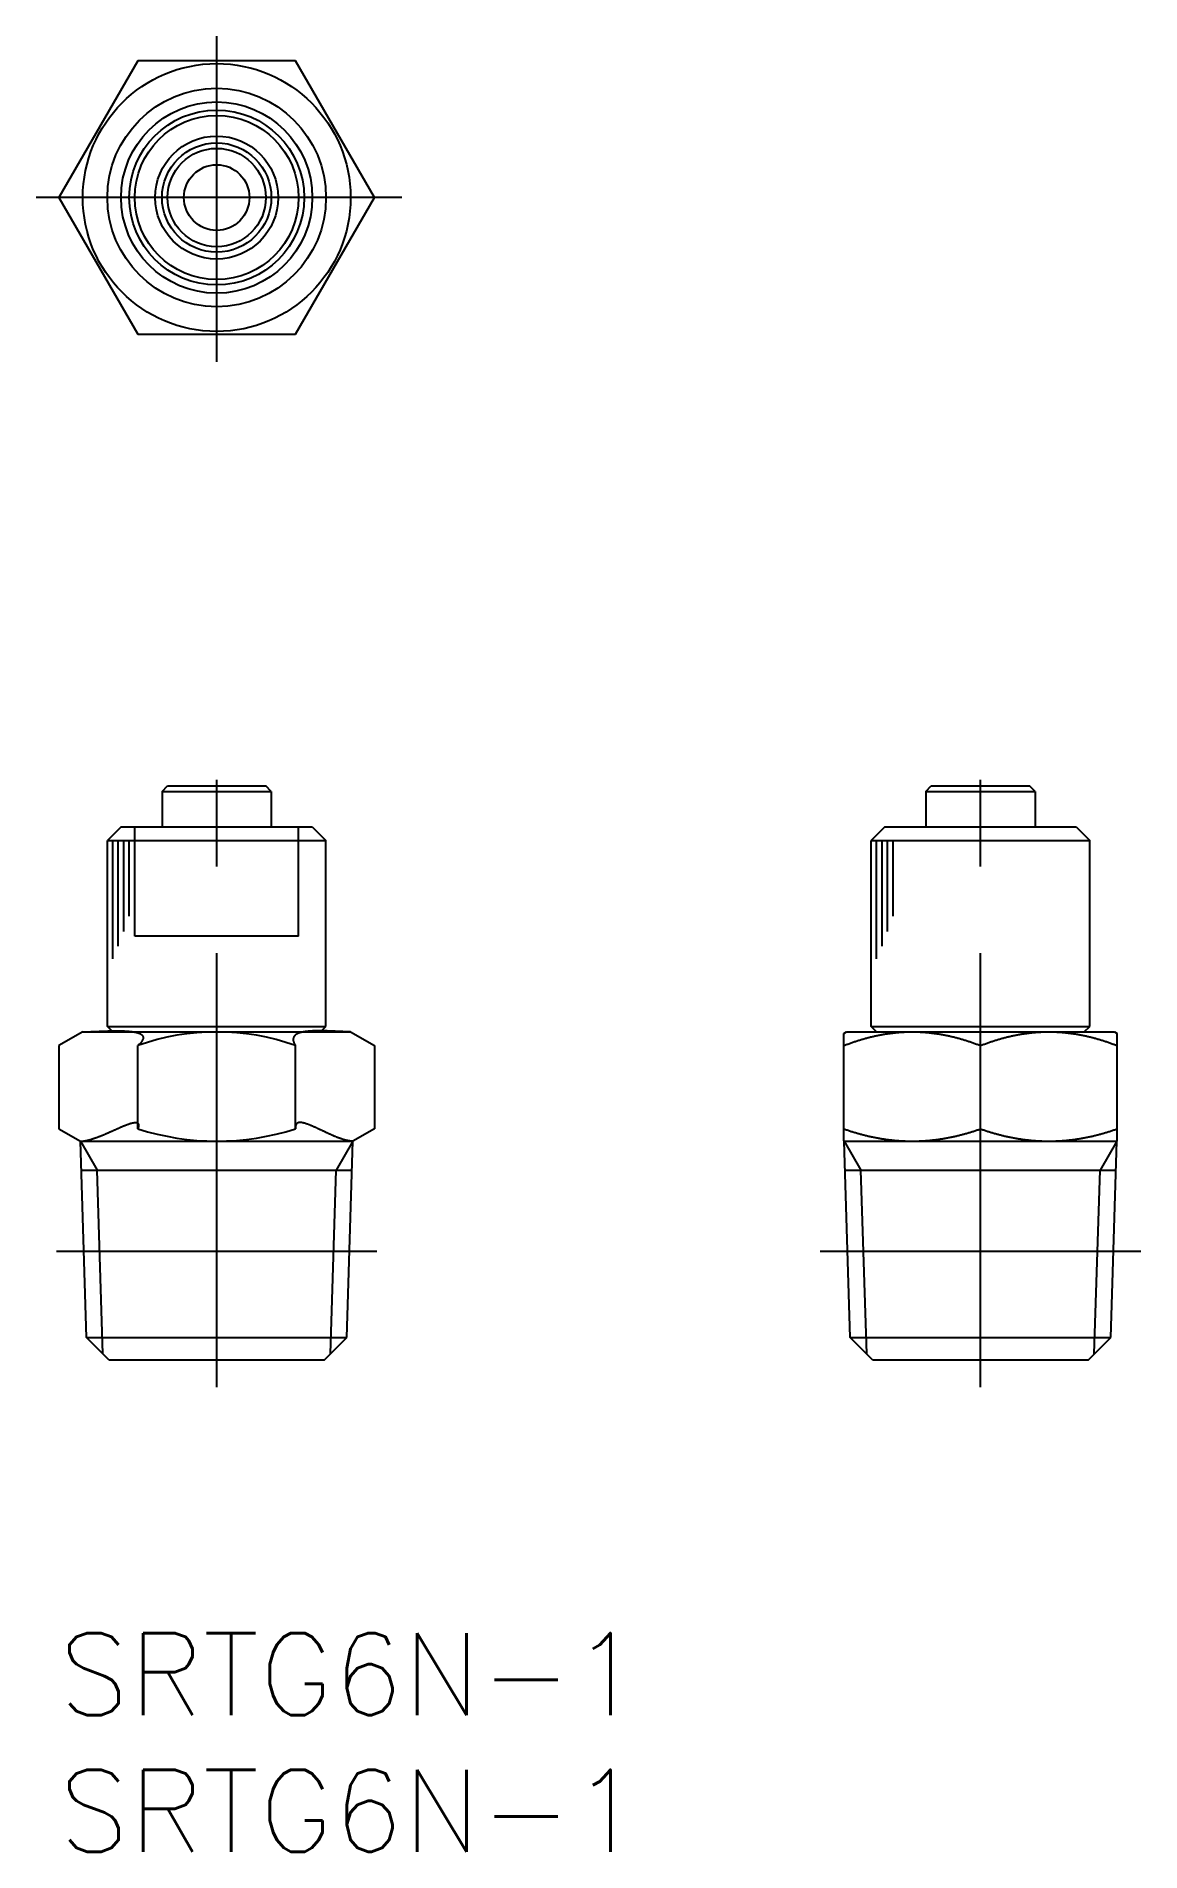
# Model space of a CAD drawing. Extents: x -0.8 to 39.6, y -8 to 58.4.
import ezdxf

# ---------------------------------------------------------------- set-up
doc = ezdxf.new("R2010")
doc.units = 0
doc.header["$LTSCALE"] = 0.5
doc.linetypes.add('CENTER', pattern=[50.8, 31.75, -6.35, 6.35, -6.35])
doc.linetypes.add('DASHED', pattern=[19.05, 12.7, -6.35])
for name, color, linetype in [('MSM_CENTER', 1, 'CENTER'), ('MSM_CONTINUOUS', 7, 'CONTINUOUS'), ('MSM_DASHED', 4, 'DASHED'), ('MSM_NARROW', 5, 'CONTINUOUS'), ('MSM_PART_NUMBER', 7, 'CONTINUOUS')]:
    doc.layers.add(name, color=color, linetype=linetype)
doc.styles.get("Standard").update_dxf_attribs({"font": 'txt.shx', "height": 3, "bigfont": 'bigfont.shx'})

# ---------------------------------------------------------------- blocks, each defined once
blk = doc.blocks.new('*U2')
at = {"layer": 'MSM_PART_NUMBER'}
blk.add_text('SRTG6N-1', height=3, dxfattribs=at).set_placement((0, -3))
blk = doc.blocks.new('*U3')
at = {"layer": 'MSM_PART_NUMBER'}
blk.add_text('SRTG6N-1', height=3, dxfattribs=at).set_placement((0, -8))

msp = doc.modelspace()

# ---------------------------------------------------------------- linework, layer by layer
at = {"layer": 'MSM_CENTER'}
for p, q in [((5.774, 46.512), (5.774, 58.428)), ((12.547, 52.528), (-0.828, 52.528)), ((5.774, 9), (5.774, 32)), ((33.728, 9), (33.728, 32)), ((-0.09, 13.97), (11.637, 13.97)), ((27.864, 13.97), (39.592, 13.97))]:
    msp.add_line(p, q, dxfattribs=at)
at = {"layer": 'MSM_CONTINUOUS', "linetype": 'CONTINUOUS'}
for p, q in [((2.887, 57.528), (0, 52.528)), ((8.66, 57.528), (2.887, 57.528)), ((11.547, 52.528), (8.66, 57.528)), ((0, 52.528), (2.887, 47.528)), ((8.66, 47.528), (11.547, 52.528)), ((2.887, 47.528), (8.66, 47.528)), ((3.774, 30.8), (3.974, 31)), ((3.774, 30.8), (7.774, 30.8)), ((3.774, 30.8), (3.774, 29.5)), ((3.974, 31), (7.574, 31)), ((7.774, 30.8), (7.574, 31)), ((7.774, 30.8), (7.774, 29.5)), ((31.728, 30.8), (31.928, 31)), ((31.728, 30.8), (31.728, 29.5)), ((31.728, 30.8), (35.728, 30.8)), ((31.928, 31), (35.528, 31)), ((35.728, 30.8), (35.528, 31)), ((35.728, 30.8), (35.728, 29.5)), ((2.274, 29.5), (1.774, 29)), ((2.274, 29.5), (9.274, 29.5)), ((9.274, 29.5), (9.774, 29)), ((30.228, 29.5), (29.728, 29)), ((30.228, 29.5), (37.228, 29.5)), ((37.228, 29.5), (37.728, 29)), ((1.774, 29), (9.774, 29)), ((1.774, 22.2), (1.774, 29)), ((9.774, 22.2), (9.774, 29)), ((29.728, 22.2), (29.728, 29)), ((29.728, 29), (37.728, 29)), ((37.728, 22.2), (37.728, 29)), ((0.874, 22), (0, 21.496)), ((0.874, 22), (10.674, 22)), ((1.774, 22.2), (9.774, 22.2)), ((1.974, 22), (1.774, 22.2)), ((9.574, 22), (9.774, 22.2)), ((10.674, 22), (11.547, 21.496)), ((28.728, 21.942), (28.828, 22)), ((28.728, 18.006), (28.728, 21.942)), ((28.828, 22), (38.628, 22)), ((29.928, 22), (29.728, 22.2)), ((29.728, 22.2), (37.728, 22.2)), ((37.528, 22), (37.728, 22.2)), ((38.628, 22), (38.728, 21.942)), ((38.728, 18.006), (38.728, 21.942)), ((0, 21.496), (0, 18.452)), ((2.887, 18.452), (2.887, 21.496)), ((8.66, 18.452), (8.66, 21.496)), ((11.547, 21.496), (11.547, 18.452)), ((33.728, 18.452), (33.728, 21.496)), ((0, 18.452), (0.784, 18)), ((0.784, 18), (10.763, 18)), ((1.008, 10.815), (0.784, 18)), ((10.539, 10.815), (10.763, 18)), ((11.547, 18.452), (10.763, 18)), ((28.728, 18.006), (28.739, 18)), ((28.963, 10.815), (28.739, 18)), ((28.739, 18), (38.718, 18)), ((38.494, 10.815), (38.718, 18)), ((38.718, 18), (38.728, 18.006)), ((0.817, 16.936), (10.73, 16.936)), ((28.772, 16.936), (38.685, 16.936)), ((1.824, 10), (1.008, 10.815)), ((1.008, 10.815), (10.539, 10.815)), ((9.724, 10), (10.539, 10.815)), ((28.963, 10.815), (38.494, 10.815)), ((29.778, 10), (28.963, 10.815)), ((37.678, 10), (38.494, 10.815)), ((1.824, 10), (9.724, 10)), ((29.778, 10), (37.678, 10))]:
    msp.add_line(p, q, dxfattribs=at)
at = {"layer": 'MSM_CONTINUOUS'}
for points in [[(0.874, 22, 0), (0.887, 22, 0), (0.901, 22, 0), (0.915, 22, 0), (0.929, 22, 0), (0.943, 22, 0), (0.958, 22, 0), (0.973, 22, 0), (0.989, 22.001, 0), (1.005, 22.001, 0), (1.021, 22.001, 0), (1.037, 22.002, 0), (1.054, 22.002, 0), (1.071, 22.003, 0), (1.088, 22.003, 0), (1.106, 22.004, 0), (1.123, 22.005, 0), (1.141, 22.005, 0), (1.159, 22.006, 0), (1.178, 22.007, 0), (1.196, 22.007, 0), (1.215, 22.008, 0), (1.234, 22.009, 0), (1.254, 22.01, 0), (1.273, 22.01, 0), (1.293, 22.011, 0), (1.313, 22.012, 0), (1.333, 22.013, 0), (1.353, 22.014, 0), (1.373, 22.015, 0), (1.394, 22.015, 0), (1.414, 22.016, 0), (1.435, 22.017, 0), (1.456, 22.018, 0), (1.477, 22.019, 0), (1.498, 22.02, 0), (1.52, 22.021, 0), (1.541, 22.022, 0), (1.563, 22.022, 0), (1.584, 22.023, 0), (1.606, 22.024, 0), (1.628, 22.025, 0), (1.65, 22.026, 0), (1.672, 22.027, 0), (1.694, 22.027, 0), (1.716, 22.028, 0), (1.738, 22.029, 0), (1.76, 22.03, 0), (1.782, 22.03, 0), (1.804, 22.031, 0), (1.827, 22.032, 0), (1.849, 22.032, 0), (1.871, 22.033, 0), (1.893, 22.033, 0), (1.916, 22.034, 0), (1.938, 22.034, 0), (1.96, 22.034, 0), (1.982, 22.035, 0), (2.005, 22.035, 0), (2.027, 22.035, 0), (2.049, 22.036, 0), (2.071, 22.036, 0), (2.093, 22.036, 0), (2.115, 22.036, 0), (2.137, 22.036, 0), (2.158, 22.036, 0), (2.18, 22.036, 0), (2.202, 22.036, 0), (2.223, 22.035, 0), (2.245, 22.035, 0), (2.266, 22.035, 0), (2.287, 22.034, 0), (2.308, 22.034, 0), (2.329, 22.033, 0), (2.35, 22.032, 0), (2.37, 22.031, 0), (2.391, 22.031, 0), (2.411, 22.03, 0), (2.431, 22.029, 0), (2.451, 22.028, 0), (2.471, 22.026, 0), (2.49, 22.025, 0), (2.51, 22.024, 0), (2.529, 22.022, 0), (2.548, 22.021, 0), (2.567, 22.019, 0), (2.585, 22.017, 0), (2.604, 22.016, 0), (2.622, 22.014, 0), (2.639, 22.012, 0), (2.657, 22.009, 0), (2.674, 22.007, 0), (2.691, 22.005, 0), (2.708, 22.002, 0), (2.725, 22, 0), (2.741, 21.997, 0), (2.757, 21.994, 0), (2.773, 21.991, 0), (2.788, 21.988, 0), (2.803, 21.985, 0), (2.818, 21.982, 0), (2.832, 21.978, 0), (2.846, 21.975, 0), (2.86, 21.971, 0), (2.874, 21.967, 0), (2.887, 21.963, 0), (2.899, 21.959, 0), (2.912, 21.955, 0), (2.924, 21.95, 0), (2.935, 21.946, 0), (2.946, 21.941, 0), (2.957, 21.936, 0), (2.968, 21.931, 0), (2.978, 21.926, 0), (2.987, 21.921, 0), (2.997, 21.915, 0), (3.005, 21.91, 0), (3.014, 21.904, 0), (3.022, 21.898, 0), (3.029, 21.892, 0), (3.036, 21.886, 0), (3.043, 21.879, 0), (3.049, 21.873, 0), (3.054, 21.866, 0), (3.06, 21.859, 0), (3.064, 21.852, 0), (3.068, 21.845, 0), (3.072, 21.838, 0), (3.075, 21.83, 0), (3.078, 21.822, 0), (3.08, 21.814, 0), (3.082, 21.806, 0), (3.083, 21.798, 0), (3.083, 21.789, 0), (3.083, 21.78, 0), (3.083, 21.772, 0), (3.082, 21.762, 0), (3.08, 21.753, 0), (3.078, 21.744, 0), (3.075, 21.734, 0), (3.072, 21.724, 0), (3.068, 21.714, 0), (3.063, 21.704, 0), (3.058, 21.693, 0), (3.052, 21.683, 0), (3.046, 21.672, 0), (3.039, 21.661, 0), (3.031, 21.649, 0), (3.023, 21.638, 0), (3.014, 21.626, 0), (3.004, 21.614, 0), (2.994, 21.602, 0), (2.983, 21.589, 0), (2.971, 21.577, 0), (2.959, 21.564, 0), (2.946, 21.55, 0), (2.932, 21.537, 0), (2.918, 21.524, 0), (2.903, 21.51, 0), (2.887, 21.496, 0)], [(10.674, 22, 0), (10.661, 22, 0), (10.647, 22, 0), (10.634, 22, 0), (10.62, 22, 0), (10.605, 22, 0), (10.591, 22, 0), (10.576, 22, 0), (10.561, 22.001, 0), (10.546, 22.001, 0), (10.531, 22.001, 0), (10.515, 22.002, 0), (10.499, 22.002, 0), (10.483, 22.003, 0), (10.467, 22.003, 0), (10.451, 22.004, 0), (10.434, 22.005, 0), (10.417, 22.005, 0), (10.4, 22.006, 0), (10.383, 22.007, 0), (10.366, 22.007, 0), (10.348, 22.008, 0), (10.331, 22.009, 0), (10.313, 22.01, 0), (10.295, 22.01, 0), (10.277, 22.011, 0), (10.259, 22.012, 0), (10.24, 22.013, 0), (10.222, 22.014, 0), (10.203, 22.015, 0), (10.185, 22.015, 0), (10.166, 22.016, 0), (10.147, 22.017, 0), (10.128, 22.018, 0), (10.108, 22.019, 0), (10.089, 22.02, 0), (10.07, 22.021, 0), (10.05, 22.022, 0), (10.031, 22.022, 0), (10.011, 22.023, 0), (9.992, 22.024, 0), (9.972, 22.025, 0), (9.952, 22.026, 0), (9.932, 22.027, 0), (9.913, 22.027, 0), (9.893, 22.028, 0), (9.873, 22.029, 0), (9.853, 22.03, 0), (9.833, 22.03, 0), (9.813, 22.031, 0), (9.793, 22.032, 0), (9.773, 22.032, 0), (9.753, 22.033, 0), (9.733, 22.033, 0), (9.712, 22.034, 0), (9.692, 22.034, 0), (9.672, 22.034, 0), (9.652, 22.035, 0), (9.632, 22.035, 0), (9.612, 22.035, 0), (9.593, 22.036, 0), (9.573, 22.036, 0), (9.553, 22.036, 0), (9.533, 22.036, 0), (9.513, 22.036, 0), (9.494, 22.036, 0), (9.474, 22.036, 0), (9.455, 22.036, 0), (9.435, 22.035, 0), (9.416, 22.035, 0), (9.397, 22.035, 0), (9.377, 22.034, 0), (9.358, 22.034, 0), (9.339, 22.033, 0), (9.32, 22.032, 0), (9.302, 22.031, 0), (9.283, 22.031, 0), (9.265, 22.03, 0), (9.246, 22.029, 0), (9.228, 22.028, 0), (9.21, 22.026, 0), (9.192, 22.025, 0), (9.174, 22.024, 0), (9.156, 22.022, 0), (9.139, 22.021, 0), (9.122, 22.019, 0), (9.104, 22.017, 0), (9.087, 22.016, 0), (9.071, 22.014, 0), (9.054, 22.012, 0), (9.038, 22.009, 0), (9.021, 22.007, 0), (9.005, 22.005, 0), (8.99, 22.002, 0), (8.974, 22, 0), (8.959, 21.997, 0), (8.943, 21.994, 0), (8.928, 21.991, 0), (8.914, 21.988, 0), (8.899, 21.985, 0), (8.885, 21.982, 0), (8.871, 21.978, 0), (8.857, 21.975, 0), (8.844, 21.971, 0), (8.831, 21.967, 0), (8.818, 21.963, 0), (8.805, 21.959, 0), (8.793, 21.955, 0), (8.78, 21.95, 0), (8.769, 21.946, 0), (8.757, 21.941, 0), (8.746, 21.936, 0), (8.735, 21.931, 0), (8.724, 21.926, 0), (8.714, 21.921, 0), (8.704, 21.915, 0), (8.694, 21.91, 0), (8.685, 21.904, 0), (8.676, 21.898, 0), (8.667, 21.892, 0), (8.659, 21.886, 0), (8.651, 21.879, 0), (8.644, 21.873, 0), (8.636, 21.866, 0), (8.63, 21.859, 0), (8.623, 21.852, 0), (8.617, 21.845, 0), (8.611, 21.838, 0), (8.606, 21.83, 0), (8.601, 21.822, 0), (8.596, 21.814, 0), (8.592, 21.806, 0), (8.589, 21.798, 0), (8.585, 21.789, 0), (8.582, 21.78, 0), (8.58, 21.772, 0), (8.578, 21.762, 0), (8.576, 21.753, 0), (8.575, 21.744, 0), (8.574, 21.734, 0), (8.574, 21.724, 0), (8.574, 21.714, 0), (8.575, 21.704, 0), (8.576, 21.693, 0), (8.577, 21.683, 0), (8.579, 21.672, 0), (8.582, 21.661, 0), (8.585, 21.649, 0), (8.588, 21.638, 0), (8.592, 21.626, 0), (8.597, 21.614, 0), (8.602, 21.602, 0), (8.607, 21.589, 0), (8.613, 21.577, 0), (8.62, 21.564, 0), (8.627, 21.55, 0), (8.635, 21.537, 0), (8.643, 21.524, 0), (8.651, 21.51, 0), (8.661, 21.496, 0)], [(28.729, 21.496, 0), (28.759, 21.508, 0), (28.788, 21.519, 0), (28.818, 21.531, 0), (28.848, 21.543, 0), (28.878, 21.554, 0), (28.908, 21.565, 0), (28.939, 21.577, 0), (28.969, 21.588, 0), (28.999, 21.599, 0), (29.029, 21.609, 0), (29.06, 21.62, 0), (29.09, 21.63, 0), (29.121, 21.641, 0), (29.151, 21.651, 0), (29.182, 21.661, 0), (29.212, 21.671, 0), (29.243, 21.681, 0), (29.274, 21.691, 0), (29.305, 21.7, 0), (29.336, 21.71, 0), (29.366, 21.719, 0), (29.397, 21.728, 0), (29.428, 21.737, 0), (29.459, 21.746, 0), (29.491, 21.755, 0), (29.522, 21.764, 0), (29.553, 21.772, 0), (29.584, 21.78, 0), (29.615, 21.788, 0), (29.647, 21.796, 0), (29.678, 21.804, 0), (29.709, 21.812, 0), (29.741, 21.82, 0), (29.772, 21.827, 0), (29.804, 21.834, 0), (29.835, 21.842, 0), (29.867, 21.849, 0), (29.898, 21.855, 0), (29.93, 21.862, 0), (29.961, 21.869, 0), (29.993, 21.875, 0), (30.025, 21.881, 0), (30.057, 21.887, 0), (30.088, 21.893, 0), (30.12, 21.899, 0), (30.152, 21.905, 0), (30.184, 21.91, 0), (30.216, 21.916, 0), (30.248, 21.921, 0), (30.28, 21.926, 0), (30.312, 21.931, 0), (30.344, 21.935, 0), (30.376, 21.94, 0), (30.408, 21.944, 0), (30.44, 21.948, 0), (30.472, 21.953, 0), (30.504, 21.956, 0), (30.536, 21.96, 0), (30.568, 21.964, 0), (30.6, 21.967, 0), (30.632, 21.97, 0), (30.664, 21.973, 0), (30.697, 21.976, 0), (30.729, 21.979, 0), (30.761, 21.982, 0), (30.793, 21.984, 0), (30.825, 21.986, 0), (30.858, 21.988, 0), (30.89, 21.99, 0), (30.922, 21.992, 0), (30.954, 21.994, 0), (30.987, 21.995, 0), (31.019, 21.996, 0), (31.051, 21.997, 0), (31.084, 21.998, 0), (31.116, 21.999, 0), (31.148, 21.999, 0), (31.18, 22, 0), (31.213, 22, 0), (31.245, 22, 0), (31.277, 22, 0), (31.31, 21.999, 0), (31.342, 21.999, 0), (31.374, 21.998, 0), (31.406, 21.997, 0), (31.439, 21.996, 0), (31.471, 21.995, 0), (31.503, 21.994, 0), (31.536, 21.992, 0), (31.568, 21.99, 0), (31.6, 21.988, 0), (31.632, 21.986, 0), (31.664, 21.984, 0), (31.697, 21.982, 0), (31.729, 21.979, 0), (31.761, 21.976, 0), (31.793, 21.973, 0), (31.825, 21.97, 0), (31.858, 21.967, 0), (31.89, 21.964, 0), (31.922, 21.96, 0), (31.954, 21.956, 0), (31.986, 21.953, 0), (32.018, 21.948, 0), (32.05, 21.944, 0), (32.082, 21.94, 0), (32.114, 21.935, 0), (32.146, 21.931, 0), (32.178, 21.926, 0), (32.21, 21.921, 0), (32.242, 21.916, 0), (32.274, 21.91, 0), (32.306, 21.905, 0), (32.338, 21.899, 0), (32.369, 21.893, 0), (32.401, 21.887, 0), (32.433, 21.881, 0), (32.465, 21.875, 0), (32.496, 21.869, 0), (32.528, 21.862, 0), (32.559, 21.855, 0), (32.591, 21.849, 0), (32.623, 21.842, 0), (32.654, 21.834, 0), (32.686, 21.827, 0), (32.717, 21.82, 0), (32.748, 21.812, 0), (32.78, 21.804, 0), (32.811, 21.796, 0), (32.842, 21.788, 0), (32.874, 21.78, 0), (32.905, 21.772, 0), (32.936, 21.764, 0), (32.967, 21.755, 0), (32.998, 21.746, 0), (33.029, 21.737, 0), (33.06, 21.728, 0), (33.091, 21.719, 0), (33.122, 21.71, 0), (33.153, 21.7, 0), (33.184, 21.691, 0), (33.215, 21.681, 0), (33.245, 21.671, 0), (33.276, 21.661, 0), (33.306, 21.651, 0), (33.337, 21.641, 0), (33.367, 21.63, 0), (33.398, 21.62, 0), (33.428, 21.609, 0), (33.459, 21.599, 0), (33.489, 21.588, 0), (33.519, 21.577, 0), (33.549, 21.565, 0), (33.579, 21.554, 0), (33.609, 21.543, 0), (33.639, 21.531, 0), (33.669, 21.519, 0), (33.699, 21.508, 0), (33.729, 21.496, 0)], [(33.729, 21.496, 0), (33.759, 21.508, 0), (33.788, 21.519, 0), (33.818, 21.531, 0), (33.848, 21.543, 0), (33.878, 21.554, 0), (33.908, 21.565, 0), (33.939, 21.577, 0), (33.969, 21.588, 0), (33.999, 21.599, 0), (34.029, 21.609, 0), (34.06, 21.62, 0), (34.09, 21.63, 0), (34.121, 21.641, 0), (34.151, 21.651, 0), (34.182, 21.661, 0), (34.212, 21.671, 0), (34.243, 21.681, 0), (34.274, 21.691, 0), (34.305, 21.7, 0), (34.336, 21.71, 0), (34.366, 21.719, 0), (34.397, 21.728, 0), (34.428, 21.737, 0), (34.459, 21.746, 0), (34.491, 21.755, 0), (34.522, 21.764, 0), (34.553, 21.772, 0), (34.584, 21.78, 0), (34.615, 21.788, 0), (34.647, 21.796, 0), (34.678, 21.804, 0), (34.709, 21.812, 0), (34.741, 21.82, 0), (34.772, 21.827, 0), (34.804, 21.834, 0), (34.835, 21.842, 0), (34.867, 21.849, 0), (34.898, 21.855, 0), (34.93, 21.862, 0), (34.961, 21.869, 0), (34.993, 21.875, 0), (35.025, 21.881, 0), (35.057, 21.887, 0), (35.088, 21.893, 0), (35.12, 21.899, 0), (35.152, 21.905, 0), (35.184, 21.91, 0), (35.216, 21.916, 0), (35.248, 21.921, 0), (35.28, 21.926, 0), (35.312, 21.931, 0), (35.344, 21.935, 0), (35.376, 21.94, 0), (35.408, 21.944, 0), (35.44, 21.948, 0), (35.472, 21.953, 0), (35.504, 21.956, 0), (35.536, 21.96, 0), (35.568, 21.964, 0), (35.6, 21.967, 0), (35.632, 21.97, 0), (35.664, 21.973, 0), (35.697, 21.976, 0), (35.729, 21.979, 0), (35.761, 21.982, 0), (35.793, 21.984, 0), (35.825, 21.986, 0), (35.858, 21.988, 0), (35.89, 21.99, 0), (35.922, 21.992, 0), (35.954, 21.994, 0), (35.987, 21.995, 0), (36.019, 21.996, 0), (36.051, 21.997, 0), (36.084, 21.998, 0), (36.116, 21.999, 0), (36.148, 21.999, 0), (36.18, 22, 0), (36.213, 22, 0), (36.245, 22, 0), (36.277, 22, 0), (36.31, 21.999, 0), (36.342, 21.999, 0), (36.374, 21.998, 0), (36.406, 21.997, 0), (36.439, 21.996, 0), (36.471, 21.995, 0), (36.503, 21.994, 0), (36.536, 21.992, 0), (36.568, 21.99, 0), (36.6, 21.988, 0), (36.632, 21.986, 0), (36.664, 21.984, 0), (36.697, 21.982, 0), (36.729, 21.979, 0), (36.761, 21.976, 0), (36.793, 21.973, 0), (36.825, 21.97, 0), (36.858, 21.967, 0), (36.89, 21.964, 0), (36.922, 21.96, 0), (36.954, 21.956, 0), (36.986, 21.953, 0), (37.018, 21.948, 0), (37.05, 21.944, 0), (37.082, 21.94, 0), (37.114, 21.935, 0), (37.146, 21.931, 0), (37.178, 21.926, 0), (37.21, 21.921, 0), (37.242, 21.916, 0), (37.274, 21.91, 0), (37.306, 21.905, 0), (37.338, 21.899, 0), (37.369, 21.893, 0), (37.401, 21.887, 0), (37.433, 21.881, 0), (37.465, 21.875, 0), (37.496, 21.869, 0), (37.528, 21.862, 0), (37.559, 21.855, 0), (37.591, 21.849, 0), (37.623, 21.842, 0), (37.654, 21.834, 0), (37.686, 21.827, 0), (37.717, 21.82, 0), (37.748, 21.812, 0), (37.78, 21.804, 0), (37.811, 21.796, 0), (37.842, 21.788, 0), (37.874, 21.78, 0), (37.905, 21.772, 0), (37.936, 21.764, 0), (37.967, 21.755, 0), (37.998, 21.746, 0), (38.029, 21.737, 0), (38.06, 21.728, 0), (38.091, 21.719, 0), (38.122, 21.71, 0), (38.153, 21.7, 0), (38.184, 21.691, 0), (38.215, 21.681, 0), (38.245, 21.671, 0), (38.276, 21.661, 0), (38.306, 21.651, 0), (38.337, 21.641, 0), (38.367, 21.63, 0), (38.398, 21.62, 0), (38.428, 21.609, 0), (38.459, 21.599, 0), (38.489, 21.588, 0), (38.519, 21.577, 0), (38.549, 21.565, 0), (38.579, 21.554, 0), (38.609, 21.543, 0), (38.639, 21.531, 0), (38.669, 21.519, 0), (38.699, 21.508, 0), (38.729, 21.496, 0)], [(0.784, 18, 0), (0.798, 18, 0), (0.811, 18, 0), (0.826, 18, 0), (0.84, 18.001, 0), (0.854, 18.002, 0), (0.869, 18.003, 0), (0.884, 18.004, 0), (0.899, 18.006, 0), (0.914, 18.008, 0), (0.93, 18.01, 0), (0.945, 18.013, 0), (0.961, 18.015, 0), (0.977, 18.018, 0), (0.993, 18.021, 0), (1.01, 18.025, 0), (1.026, 18.028, 0), (1.043, 18.032, 0), (1.059, 18.036, 0), (1.076, 18.04, 0), (1.093, 18.044, 0), (1.111, 18.049, 0), (1.128, 18.054, 0), (1.145, 18.059, 0), (1.163, 18.064, 0), (1.181, 18.069, 0), (1.198, 18.074, 0), (1.216, 18.08, 0), (1.234, 18.086, 0), (1.253, 18.092, 0), (1.271, 18.098, 0), (1.289, 18.104, 0), (1.308, 18.11, 0), (1.326, 18.117, 0), (1.345, 18.123, 0), (1.363, 18.13, 0), (1.382, 18.137, 0), (1.401, 18.144, 0), (1.42, 18.151, 0), (1.439, 18.158, 0), (1.458, 18.166, 0), (1.477, 18.173, 0), (1.496, 18.181, 0), (1.515, 18.188, 0), (1.534, 18.196, 0), (1.553, 18.204, 0), (1.573, 18.212, 0), (1.592, 18.22, 0), (1.611, 18.228, 0), (1.63, 18.236, 0), (1.65, 18.244, 0), (1.669, 18.252, 0), (1.688, 18.26, 0), (1.708, 18.268, 0), (1.727, 18.277, 0), (1.746, 18.285, 0), (1.766, 18.293, 0), (1.785, 18.302, 0), (1.804, 18.31, 0), (1.824, 18.319, 0), (1.843, 18.327, 0), (1.862, 18.336, 0), (1.881, 18.344, 0), (1.9, 18.353, 0), (1.919, 18.361, 0), (1.938, 18.369, 0), (1.957, 18.378, 0), (1.976, 18.386, 0), (1.995, 18.395, 0), (2.014, 18.403, 0), (2.032, 18.411, 0), (2.051, 18.42, 0), (2.07, 18.428, 0), (2.088, 18.436, 0), (2.106, 18.444, 0), (2.125, 18.452, 0), (2.143, 18.46, 0), (2.161, 18.468, 0), (2.179, 18.476, 0), (2.197, 18.484, 0), (2.214, 18.492, 0), (2.232, 18.499, 0), (2.25, 18.507, 0), (2.267, 18.514, 0), (2.284, 18.522, 0), (2.301, 18.529, 0), (2.318, 18.536, 0), (2.335, 18.543, 0), (2.352, 18.55, 0), (2.368, 18.557, 0), (2.384, 18.563, 0), (2.401, 18.57, 0), (2.417, 18.576, 0), (2.433, 18.583, 0), (2.448, 18.589, 0), (2.464, 18.595, 0), (2.479, 18.601, 0), (2.494, 18.606, 0), (2.509, 18.612, 0), (2.524, 18.617, 0), (2.538, 18.622, 0), (2.553, 18.627, 0), (2.567, 18.632, 0), (2.581, 18.636, 0), (2.594, 18.641, 0), (2.608, 18.645, 0), (2.621, 18.649, 0), (2.634, 18.653, 0), (2.647, 18.656, 0), (2.659, 18.66, 0), (2.672, 18.663, 0), (2.684, 18.666, 0), (2.696, 18.669, 0), (2.707, 18.671, 0), (2.718, 18.673, 0), (2.729, 18.675, 0), (2.74, 18.677, 0), (2.751, 18.679, 0), (2.761, 18.68, 0), (2.771, 18.681, 0), (2.78, 18.681, 0), (2.79, 18.682, 0), (2.799, 18.682, 0), (2.807, 18.682, 0), (2.816, 18.682, 0), (2.824, 18.681, 0), (2.832, 18.68, 0), (2.839, 18.679, 0), (2.847, 18.677, 0), (2.853, 18.675, 0), (2.86, 18.673, 0), (2.866, 18.67, 0), (2.872, 18.667, 0), (2.878, 18.664, 0), (2.883, 18.661, 0), (2.888, 18.657, 0), (2.892, 18.653, 0), (2.896, 18.648, 0), (2.9, 18.643, 0), (2.903, 18.638, 0), (2.906, 18.633, 0), (2.909, 18.627, 0), (2.911, 18.62, 0), (2.913, 18.614, 0), (2.914, 18.607, 0), (2.916, 18.599, 0), (2.916, 18.591, 0), (2.917, 18.583, 0), (2.916, 18.575, 0), (2.916, 18.566, 0), (2.915, 18.556, 0), (2.914, 18.546, 0), (2.912, 18.536, 0), (2.91, 18.525, 0), (2.907, 18.514, 0), (2.904, 18.503, 0), (2.9, 18.491, 0), (2.896, 18.478, 0), (2.892, 18.466, 0), (2.887, 18.452, 0)], [(10.764, 18, 0), (10.75, 18, 0), (10.736, 18, 0), (10.722, 18, 0), (10.708, 18.001, 0), (10.694, 18.002, 0), (10.68, 18.003, 0), (10.665, 18.004, 0), (10.65, 18.006, 0), (10.635, 18.008, 0), (10.62, 18.01, 0), (10.605, 18.013, 0), (10.59, 18.015, 0), (10.574, 18.018, 0), (10.559, 18.021, 0), (10.543, 18.025, 0), (10.527, 18.028, 0), (10.511, 18.032, 0), (10.495, 18.036, 0), (10.479, 18.04, 0), (10.462, 18.044, 0), (10.446, 18.049, 0), (10.429, 18.054, 0), (10.413, 18.059, 0), (10.396, 18.064, 0), (10.379, 18.069, 0), (10.362, 18.074, 0), (10.345, 18.08, 0), (10.328, 18.086, 0), (10.311, 18.092, 0), (10.293, 18.098, 0), (10.276, 18.104, 0), (10.259, 18.11, 0), (10.241, 18.117, 0), (10.224, 18.123, 0), (10.206, 18.13, 0), (10.188, 18.137, 0), (10.171, 18.144, 0), (10.153, 18.151, 0), (10.135, 18.158, 0), (10.117, 18.166, 0), (10.099, 18.173, 0), (10.081, 18.181, 0), (10.063, 18.188, 0), (10.045, 18.196, 0), (10.027, 18.204, 0), (10.009, 18.212, 0), (9.991, 18.22, 0), (9.973, 18.228, 0), (9.955, 18.236, 0), (9.937, 18.244, 0), (9.918, 18.252, 0), (9.9, 18.26, 0), (9.882, 18.268, 0), (9.864, 18.277, 0), (9.846, 18.285, 0), (9.828, 18.293, 0), (9.81, 18.302, 0), (9.792, 18.31, 0), (9.774, 18.319, 0), (9.755, 18.327, 0), (9.737, 18.336, 0), (9.719, 18.344, 0), (9.702, 18.353, 0), (9.684, 18.361, 0), (9.666, 18.369, 0), (9.648, 18.378, 0), (9.63, 18.386, 0), (9.612, 18.395, 0), (9.595, 18.403, 0), (9.577, 18.411, 0), (9.56, 18.42, 0), (9.542, 18.428, 0), (9.525, 18.436, 0), (9.507, 18.444, 0), (9.49, 18.452, 0), (9.473, 18.46, 0), (9.456, 18.468, 0), (9.439, 18.476, 0), (9.422, 18.484, 0), (9.405, 18.492, 0), (9.388, 18.499, 0), (9.372, 18.507, 0), (9.355, 18.514, 0), (9.339, 18.522, 0), (9.322, 18.529, 0), (9.306, 18.536, 0), (9.29, 18.543, 0), (9.274, 18.55, 0), (9.258, 18.557, 0), (9.243, 18.563, 0), (9.227, 18.57, 0), (9.211, 18.576, 0), (9.196, 18.583, 0), (9.181, 18.589, 0), (9.166, 18.595, 0), (9.151, 18.601, 0), (9.136, 18.606, 0), (9.122, 18.612, 0), (9.107, 18.617, 0), (9.093, 18.622, 0), (9.079, 18.627, 0), (9.065, 18.632, 0), (9.051, 18.636, 0), (9.038, 18.641, 0), (9.024, 18.645, 0), (9.011, 18.649, 0), (8.998, 18.653, 0), (8.985, 18.656, 0), (8.973, 18.66, 0), (8.96, 18.663, 0), (8.948, 18.666, 0), (8.936, 18.669, 0), (8.924, 18.671, 0), (8.912, 18.673, 0), (8.901, 18.675, 0), (8.89, 18.677, 0), (8.879, 18.679, 0), (8.868, 18.68, 0), (8.857, 18.681, 0), (8.847, 18.681, 0), (8.837, 18.682, 0), (8.827, 18.682, 0), (8.818, 18.682, 0), (8.808, 18.682, 0), (8.799, 18.681, 0), (8.79, 18.68, 0), (8.782, 18.679, 0), (8.773, 18.677, 0), (8.765, 18.675, 0), (8.757, 18.673, 0), (8.75, 18.67, 0), (8.742, 18.667, 0), (8.735, 18.664, 0), (8.729, 18.661, 0), (8.722, 18.657, 0), (8.716, 18.653, 0), (8.71, 18.648, 0), (8.705, 18.643, 0), (8.699, 18.638, 0), (8.694, 18.633, 0), (8.69, 18.627, 0), (8.685, 18.62, 0), (8.681, 18.614, 0), (8.677, 18.607, 0), (8.674, 18.599, 0), (8.671, 18.591, 0), (8.668, 18.583, 0), (8.665, 18.575, 0), (8.663, 18.566, 0), (8.662, 18.556, 0), (8.66, 18.546, 0), (8.659, 18.536, 0), (8.658, 18.525, 0), (8.658, 18.514, 0), (8.657, 18.503, 0), (8.658, 18.491, 0), (8.658, 18.478, 0), (8.659, 18.466, 0), (8.661, 18.452, 0)], [(28.729, 18.452, 0), (28.759, 18.442, 0), (28.789, 18.431, 0), (28.819, 18.42, 0), (28.849, 18.41, 0), (28.88, 18.399, 0), (28.91, 18.389, 0), (28.94, 18.379, 0), (28.971, 18.369, 0), (29.001, 18.359, 0), (29.032, 18.35, 0), (29.062, 18.34, 0), (29.093, 18.33, 0), (29.124, 18.321, 0), (29.154, 18.312, 0), (29.185, 18.303, 0), (29.216, 18.294, 0), (29.247, 18.285, 0), (29.278, 18.276, 0), (29.309, 18.268, 0), (29.34, 18.259, 0), (29.37, 18.251, 0), (29.402, 18.242, 0), (29.433, 18.234, 0), (29.464, 18.226, 0), (29.495, 18.219, 0), (29.526, 18.211, 0), (29.557, 18.203, 0), (29.588, 18.196, 0), (29.62, 18.188, 0), (29.651, 18.181, 0), (29.682, 18.174, 0), (29.714, 18.167, 0), (29.745, 18.16, 0), (29.777, 18.154, 0), (29.808, 18.147, 0), (29.84, 18.141, 0), (29.871, 18.135, 0), (29.903, 18.128, 0), (29.934, 18.122, 0), (29.966, 18.117, 0), (29.998, 18.111, 0), (30.029, 18.105, 0), (30.061, 18.1, 0), (30.093, 18.095, 0), (30.124, 18.089, 0), (30.156, 18.084, 0), (30.188, 18.08, 0), (30.22, 18.075, 0), (30.252, 18.07, 0), (30.283, 18.066, 0), (30.315, 18.061, 0), (30.347, 18.057, 0), (30.379, 18.053, 0), (30.411, 18.049, 0), (30.443, 18.046, 0), (30.475, 18.042, 0), (30.507, 18.039, 0), (30.539, 18.035, 0), (30.571, 18.032, 0), (30.603, 18.029, 0), (30.635, 18.026, 0), (30.667, 18.023, 0), (30.699, 18.021, 0), (30.731, 18.018, 0), (30.763, 18.016, 0), (30.795, 18.014, 0), (30.827, 18.012, 0), (30.859, 18.01, 0), (30.891, 18.008, 0), (30.924, 18.007, 0), (30.956, 18.006, 0), (30.988, 18.004, 0), (31.02, 18.003, 0), (31.052, 18.002, 0), (31.084, 18.002, 0), (31.116, 18.001, 0), (31.148, 18, 0), (31.181, 18, 0), (31.213, 18, 0), (31.245, 18, 0), (31.277, 18, 0), (31.309, 18, 0), (31.341, 18.001, 0), (31.373, 18.002, 0), (31.406, 18.002, 0), (31.438, 18.003, 0), (31.47, 18.004, 0), (31.502, 18.006, 0), (31.534, 18.007, 0), (31.566, 18.008, 0), (31.598, 18.01, 0), (31.63, 18.012, 0), (31.663, 18.014, 0), (31.695, 18.016, 0), (31.727, 18.018, 0), (31.759, 18.021, 0), (31.791, 18.023, 0), (31.823, 18.026, 0), (31.855, 18.029, 0), (31.887, 18.032, 0), (31.919, 18.035, 0), (31.951, 18.039, 0), (31.983, 18.042, 0), (32.015, 18.046, 0), (32.047, 18.049, 0), (32.079, 18.053, 0), (32.111, 18.057, 0), (32.142, 18.061, 0), (32.174, 18.066, 0), (32.206, 18.07, 0), (32.238, 18.075, 0), (32.27, 18.08, 0), (32.302, 18.084, 0), (32.333, 18.089, 0), (32.365, 18.095, 0), (32.397, 18.1, 0), (32.428, 18.105, 0), (32.46, 18.111, 0), (32.492, 18.117, 0), (32.523, 18.122, 0), (32.555, 18.128, 0), (32.587, 18.135, 0), (32.618, 18.141, 0), (32.65, 18.147, 0), (32.681, 18.154, 0), (32.712, 18.16, 0), (32.744, 18.167, 0), (32.775, 18.174, 0), (32.807, 18.181, 0), (32.838, 18.188, 0), (32.869, 18.196, 0), (32.9, 18.203, 0), (32.932, 18.211, 0), (32.963, 18.219, 0), (32.994, 18.226, 0), (33.025, 18.234, 0), (33.056, 18.242, 0), (33.087, 18.251, 0), (33.118, 18.259, 0), (33.149, 18.268, 0), (33.18, 18.276, 0), (33.211, 18.285, 0), (33.242, 18.294, 0), (33.273, 18.303, 0), (33.303, 18.312, 0), (33.334, 18.321, 0), (33.365, 18.33, 0), (33.395, 18.34, 0), (33.426, 18.35, 0), (33.456, 18.359, 0), (33.487, 18.369, 0), (33.517, 18.379, 0), (33.548, 18.389, 0), (33.578, 18.399, 0), (33.608, 18.41, 0), (33.638, 18.42, 0), (33.669, 18.431, 0), (33.699, 18.442, 0), (33.729, 18.452, 0)], [(33.729, 18.452, 0), (33.759, 18.442, 0), (33.789, 18.431, 0), (33.819, 18.42, 0), (33.849, 18.41, 0), (33.88, 18.399, 0), (33.91, 18.389, 0), (33.94, 18.379, 0), (33.971, 18.369, 0), (34.001, 18.359, 0), (34.032, 18.35, 0), (34.062, 18.34, 0), (34.093, 18.33, 0), (34.124, 18.321, 0), (34.154, 18.312, 0), (34.185, 18.303, 0), (34.216, 18.294, 0), (34.247, 18.285, 0), (34.278, 18.276, 0), (34.309, 18.268, 0), (34.34, 18.259, 0), (34.37, 18.251, 0), (34.402, 18.242, 0), (34.433, 18.234, 0), (34.464, 18.226, 0), (34.495, 18.219, 0), (34.526, 18.211, 0), (34.557, 18.203, 0), (34.588, 18.196, 0), (34.62, 18.188, 0), (34.651, 18.181, 0), (34.682, 18.174, 0), (34.714, 18.167, 0), (34.745, 18.16, 0), (34.777, 18.154, 0), (34.808, 18.147, 0), (34.84, 18.141, 0), (34.871, 18.135, 0), (34.903, 18.128, 0), (34.934, 18.122, 0), (34.966, 18.117, 0), (34.998, 18.111, 0), (35.029, 18.105, 0), (35.061, 18.1, 0), (35.093, 18.095, 0), (35.124, 18.089, 0), (35.156, 18.084, 0), (35.188, 18.08, 0), (35.22, 18.075, 0), (35.252, 18.07, 0), (35.283, 18.066, 0), (35.315, 18.061, 0), (35.347, 18.057, 0), (35.379, 18.053, 0), (35.411, 18.049, 0), (35.443, 18.046, 0), (35.475, 18.042, 0), (35.507, 18.039, 0), (35.539, 18.035, 0), (35.571, 18.032, 0), (35.603, 18.029, 0), (35.635, 18.026, 0), (35.667, 18.023, 0), (35.699, 18.021, 0), (35.731, 18.018, 0), (35.763, 18.016, 0), (35.795, 18.014, 0), (35.827, 18.012, 0), (35.859, 18.01, 0), (35.891, 18.008, 0), (35.924, 18.007, 0), (35.956, 18.006, 0), (35.988, 18.004, 0), (36.02, 18.003, 0), (36.052, 18.002, 0), (36.084, 18.002, 0), (36.116, 18.001, 0), (36.148, 18, 0), (36.181, 18, 0), (36.213, 18, 0), (36.245, 18, 0), (36.277, 18, 0), (36.309, 18, 0), (36.341, 18.001, 0), (36.373, 18.002, 0), (36.406, 18.002, 0), (36.438, 18.003, 0), (36.47, 18.004, 0), (36.502, 18.006, 0), (36.534, 18.007, 0), (36.566, 18.008, 0), (36.598, 18.01, 0), (36.63, 18.012, 0), (36.663, 18.014, 0), (36.695, 18.016, 0), (36.727, 18.018, 0), (36.759, 18.021, 0), (36.791, 18.023, 0), (36.823, 18.026, 0), (36.855, 18.029, 0), (36.887, 18.032, 0), (36.919, 18.035, 0), (36.951, 18.039, 0), (36.983, 18.042, 0), (37.015, 18.046, 0), (37.047, 18.049, 0), (37.079, 18.053, 0), (37.111, 18.057, 0), (37.142, 18.061, 0), (37.174, 18.066, 0), (37.206, 18.07, 0), (37.238, 18.075, 0), (37.27, 18.08, 0), (37.302, 18.084, 0), (37.333, 18.089, 0), (37.365, 18.095, 0), (37.397, 18.1, 0), (37.428, 18.105, 0), (37.46, 18.111, 0), (37.492, 18.117, 0), (37.523, 18.122, 0), (37.555, 18.128, 0), (37.587, 18.135, 0), (37.618, 18.141, 0), (37.65, 18.147, 0), (37.681, 18.154, 0), (37.712, 18.16, 0), (37.744, 18.167, 0), (37.775, 18.174, 0), (37.807, 18.181, 0), (37.838, 18.188, 0), (37.869, 18.196, 0), (37.9, 18.203, 0), (37.932, 18.211, 0), (37.963, 18.219, 0), (37.994, 18.226, 0), (38.025, 18.234, 0), (38.056, 18.242, 0), (38.087, 18.251, 0), (38.118, 18.259, 0), (38.149, 18.268, 0), (38.18, 18.276, 0), (38.211, 18.285, 0), (38.242, 18.294, 0), (38.273, 18.303, 0), (38.303, 18.312, 0), (38.334, 18.321, 0), (38.365, 18.33, 0), (38.395, 18.34, 0), (38.426, 18.35, 0), (38.456, 18.359, 0), (38.487, 18.369, 0), (38.517, 18.379, 0), (38.548, 18.389, 0), (38.578, 18.399, 0), (38.608, 18.41, 0), (38.638, 18.42, 0), (38.669, 18.431, 0), (38.699, 18.442, 0), (38.729, 18.452, 0)]]:
    msp.add_polyline3d(points, dxfattribs=at)
at = {"layer": 'MSM_CONTINUOUS', "linetype": 'CONTINUOUS'}
for radius in [4.9, 4, 3.5, 3.2, 3, 2.25, 2, 1.8, 1.2]:
    msp.add_circle((5.774, 52.528), radius, dxfattribs=at)
for centre, radius, start, end in [((5.774, 13.486), 8.514, 70.18081, 109.81919), ((5.774, 27.436), 9.436, 252.18683, 287.81317)]:
    msp.add_arc(centre, radius, start, end, dxfattribs=at)
at = {"layer": 'MSM_DASHED'}
for p, q in [((2.774, 25.5), (2.774, 29.5)), ((8.774, 25.5), (8.774, 29.5)), ((8.774, 25.5), (2.774, 25.5))]:
    msp.add_line(p, q, dxfattribs=at)
at = {"layer": 'MSM_NARROW'}
for p, q in [((1.974, 24.672), (1.974, 29)), ((2.174, 25.139), (2.174, 29)), ((2.374, 25.666), (2.374, 29)), ((2.574, 26.238), (2.574, 29)), ((29.928, 24.672), (29.928, 29)), ((30.128, 25.139), (30.128, 29)), ((30.328, 25.666), (30.328, 29)), ((30.528, 26.238), (30.528, 29)), ((0.784, 18), (1.398, 16.936)), ((10.763, 18), (10.149, 16.936)), ((28.739, 18), (29.353, 16.936)), ((38.718, 18), (38.104, 16.936)), ((1.608, 10.216), (1.398, 16.936)), ((9.939, 10.216), (10.149, 16.936)), ((29.563, 10.216), (29.353, 16.936)), ((37.894, 10.216), (38.104, 16.936))]:
    msp.add_line(p, q, dxfattribs=at)

# ---------------------------------------------------------------- block references
at = {"layer": 'MSM_CONTINUOUS'}
for name in ['*U2', '*U3']:
    msp.add_blockref(name, (0, 0), dxfattribs=at)

doc.saveas('drawing.dxf')
